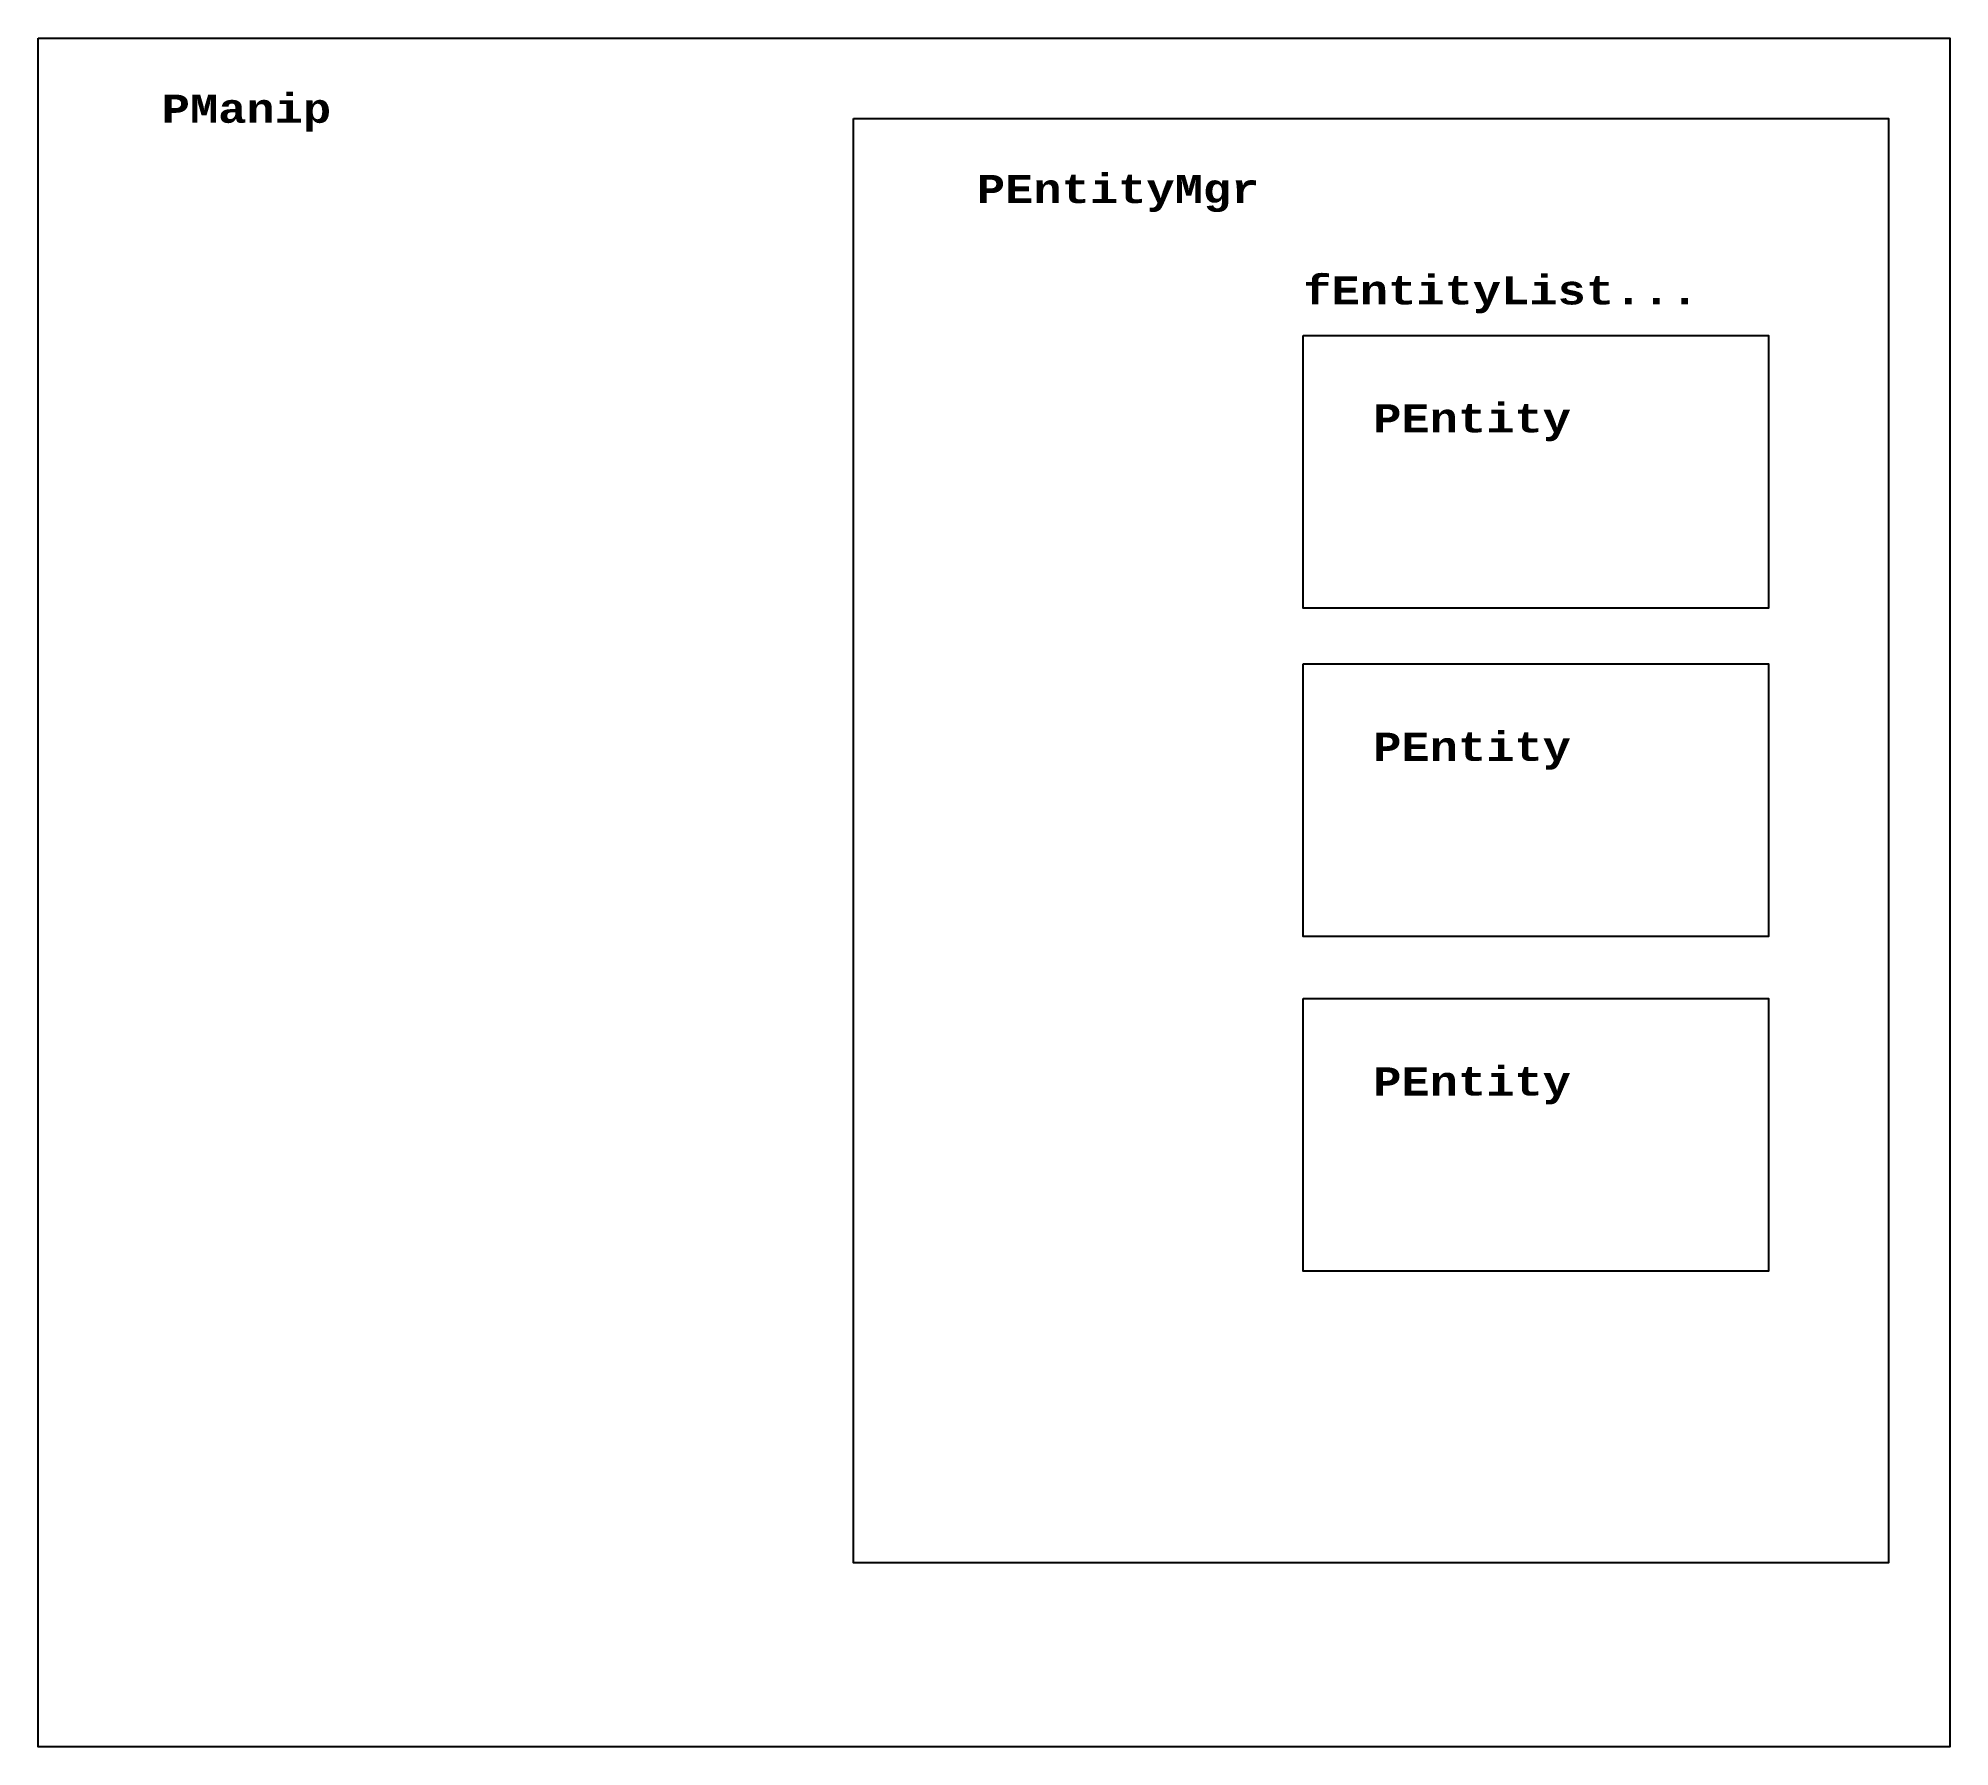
# Model space of a CAD drawing. Extents: x 2.07 to 11.14, y -7.84 to 0.27.
import ezdxf

# ---------------------------------------------------------------- set-up
doc = ezdxf.new("R2010")
doc.units = 0
doc.header["$MEASUREMENT"] = 0
doc.layers.get('0').update_dxf_attribs({"linetype": 'CONTINUOUS'})
doc.styles.get("Standard").update_dxf_attribs({"font": 'COURBD.TTF'})

msp = doc.modelspace()

# ---------------------------------------------------------------- linework, layer by layer
for points in [[(2.0655, 0.2716), (11.1403, 0.2716), (11.1403, -7.8411), (2.0655, -7.8411)], [(5.9354, -0.1097), (10.8497, -0.1097), (10.8497, -6.9683), (5.9354, -6.9683)], [(8.0713, -1.1396), (10.2803, -1.1396), (10.2803, -2.4344), (8.0713, -2.4344)], [(8.0713, -2.6993), (10.2803, -2.6993), (10.2803, -3.9941), (8.0713, -3.9941)], [(8.0713, -4.2884), (10.2803, -4.2884), (10.2803, -5.5832), (8.0713, -5.5832)]]:
    msp.add_lwpolyline(points, close=True)

# ---------------------------------------------------------------- texts
for s, height, p in [('PManip', 0.13383, (2.6515, -0.1299)), ('PEntityMgr', 0.13383, (6.5214, -0.5112)), ('fEntityList...', 0.133829, (8.0713, -0.9925)), ('PEntity', 0.13383, (8.403, -1.6)), ('PEntity', 0.13383, (8.403, -3.1597)), ('PEntity', 0.13383, (8.403, -4.7488))]:
    msp.add_text(s, height=height).set_placement(p)

doc.saveas('drawing.dxf')
